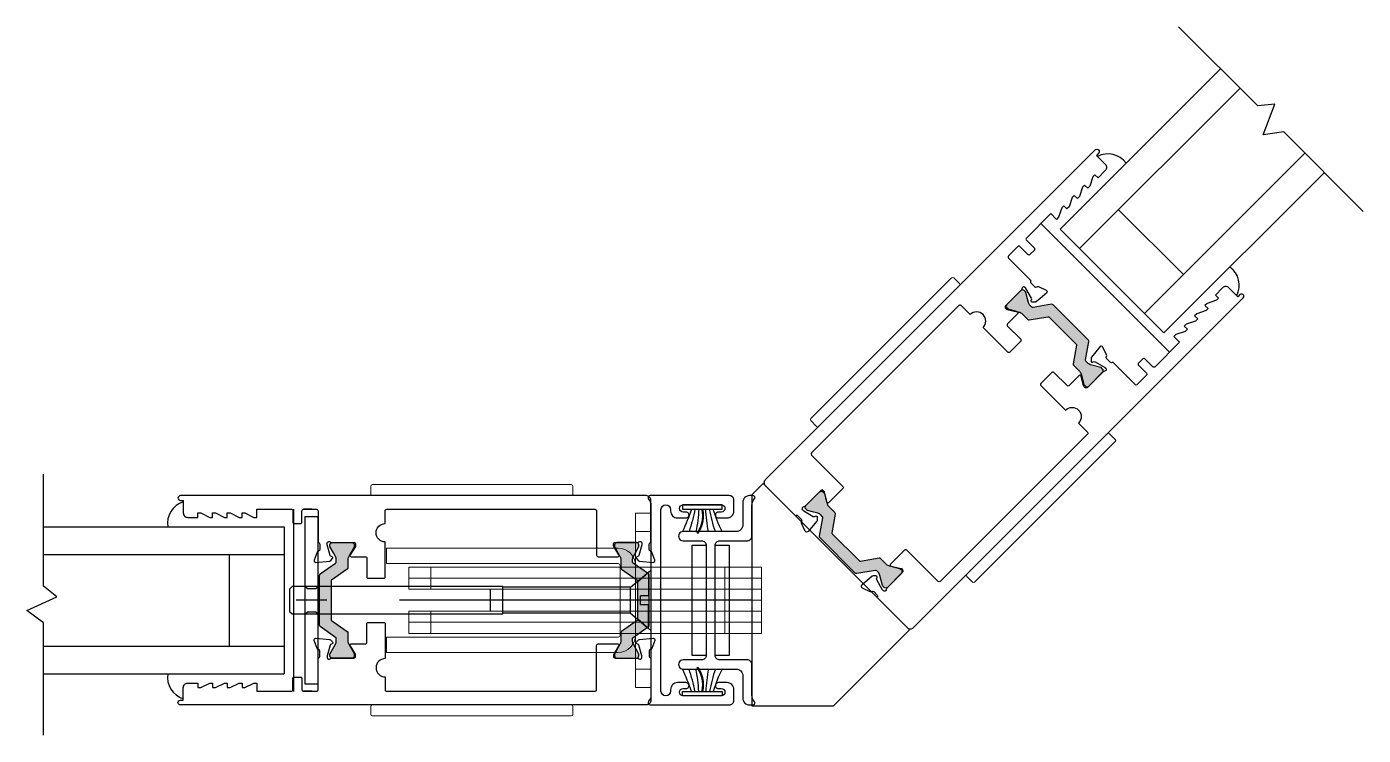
# Model space of a CAD drawing. Extents: x -40 to 95, y -81 to 25.
# Drawn here: x -4.89 to 4.22, y -12.47 to -7.65 of the extents above; entities that cross this region are included whole.
import ezdxf

# ---------------------------------------------------------------- set-up
doc = ezdxf.new("R2010")
doc.units = 0
doc.header["$LTSCALE"] = 0.25
doc.header["$MEASUREMENT"] = 0
doc.layers.get('0').update_dxf_attribs({"linetype": 'CONTINUOUS'})
for name, color, linetype in [('DIM', 7, 'CONTINUOUS'), ('GLASS-VINYL', 7, 'CONTINUOUS'), ('Hardware', 7, 'CONTINUOUS'), ('SEAL', 7, 'CONTINUOUS'), ('VENT', 5, 'CONTINUOUS')]:
    doc.layers.add(name, color=color, linetype=linetype)
doc.styles.get("Standard").update_dxf_attribs({"font": 'simplex.shx'})

# ---------------------------------------------------------------- blocks, each defined once
blk = doc.blocks.new('*U177')
for centre, radius, start, end in [((-0.3033, 1.135), 1.112, 287.4409, 295.93254), ((-0.1898, 1.1882), 1.1598, 280.92561, 288.7507), ((-0.0309, 1.1236), 1.1018, 273.17092, 281.19691), ((-0.0309, -1.1236), 1.1018, 78.80309, 86.82908), ((-0.1898, -1.1882), 1.1598, 71.2493, 79.07439), ((-0.3033, -1.135), 1.112, 64.06746, 72.5591)]:
    blk.add_arc(centre, radius, start, end)
at = {"layer": 'SEAL'}
blk.add_lwpolyline([(0, -0.135), (0, 0.135), (0.03, 0.135), (0.03, -0.135)], close=True, dxfattribs=at)
at = {"layer": 'SEAL', "const_width": 0.015}
blk.add_lwpolyline([(0.03, 0, 0.219791), (0.1961, 0.0342)], format="xyb", dxfattribs=at)
at = {"flags": 9}
for tag, p in [('MANUFACTURER_PART_#', (0, -0.1988)), ('FLEETWOOD_PART_#', (-0.0006, -0.2487))]:
    blk.add_attdef(tag, p, '', height=0.0312, dxfattribs=at)
blk = doc.blocks.new('Yoke Strike Plate')
for points in [[(-0.094, -0.375), (-0.094, 0.375), (0, 0.375), (0, -0.375)], [(0.062, -0.375), (0.062, 0.375), (0.156, 0.375), (0.156, -0.375)]]:
    blk.add_lwpolyline(points, close=True)
blk = doc.blocks.new('3070CR-Archetype-Narrow-Latch_Lead-Stile')
h = blk.add_hatch(color=7)
h.dxf.hatch_style = 1
h.paths.add_polyline_path([(0.364, 0.1309, -0.244698), (0.3674, 0.1373), (0.4732, 0.2114, 0.244698), (0.4782, 0.2211), (0.4782, 0.2758, -0.131652), (0.4845, 0.2994), (0.4981, 0.3228), (0.5204, 0.3615, 0.131652), (0.5215, 0.3657), (0.5215, 0.378, 0.414214), (0.5058, 0.3937), (0.3719, 0.3937, 0.414214), (0.3562, 0.378), (0.3562, 0.3657, 0.131652), (0.3573, 0.3615), (0.3796, 0.3228), (0.3931, 0.2994, -0.131652), (0.3995, 0.2758), (0.3995, 0.2621, -0.244698), (0.3944, 0.2524), (0.2903, 0.1795, 0.244698), (0.2853, 0.1698), (0.2853, -0.1698, 0.244698), (0.2903, -0.1795), (0.3944, -0.2524, -0.103471), (0.3977, -0.2559, -0.13774), (0.3995, -0.2621), (0.3995, -0.2758, -0.131652), (0.3931, -0.2994), (0.3573, -0.3615, 0.131652), (0.3562, -0.3657), (0.3562, -0.378, 0.414214), (0.3719, -0.3937), (0.5058, -0.3937, 0.414214), (0.5215, -0.378), (0.5215, -0.3657, 0.137872), (0.5203, -0.3614), (0.5203, -0.3613), (0.4845, -0.2994, -0.131652), (0.4782, -0.2758), (0.4782, -0.2211, 0.244698), (0.4732, -0.2114), (0.3674, -0.1373, -0.244698), (0.364, -0.1309)])
h = blk.add_hatch(color=7)
h.dxf.hatch_style = 1
h.paths.add_polyline_path([(2.5303, 0.1698, 0.244698), (2.5252, 0.1795), (2.4211, 0.2524, -0.244698), (2.4161, 0.2621), (2.4161, 0.2758, -0.131652), (2.4224, 0.2994), (2.436, 0.3228), (2.4583, 0.3615, 0.131652), (2.4594, 0.3657), (2.4594, 0.378, 0.414214), (2.4437, 0.3937), (2.3098, 0.3937, 0.414214), (2.2941, 0.378), (2.2941, 0.3657, 0.131652), (2.2952, 0.3615), (2.3175, 0.3228), (2.331, 0.2994, -0.131652), (2.3374, 0.2758), (2.3374, 0.2211, 0.244698), (2.3424, 0.2114), (2.4482, 0.1373, -0.244698), (2.4515, 0.1309), (2.4515, -0.1309, -0.244698), (2.4482, -0.1373), (2.3424, -0.2114, 0.244698), (2.3374, -0.2211), (2.3374, -0.2758, -0.131652), (2.331, -0.2994), (2.2952, -0.3615, 0.131652), (2.2941, -0.3657), (2.2941, -0.378, 0.414214), (2.3098, -0.3937), (2.4437, -0.3937, 0.414214), (2.4594, -0.378), (2.4594, -0.3657, 0.131652), (2.4583, -0.3615), (2.4224, -0.2994, -0.131652), (2.4161, -0.2758), (2.4161, -0.2621, -0.13774), (2.4178, -0.2559, -0.103471), (2.4211, -0.2524), (2.5252, -0.1795, 0.244698), (2.5303, -0.1698)])
at = {"color": 7, "linetype": 'Continuous', "lineweight": 15}
for p, q in [((0.8059, 0.778), (0.8059, 0.723)), ((0.9309, 0.788), (0.8159, 0.788)), ((2.0559, 0.788), (0.9309, 0.788)), ((2.1709, 0.788), (2.0559, 0.788)), ((2.1809, 0.778), (2.1809, 0.723)), ((0.2734, 0.5937), (0.3784, 0.5937)), ((0.2734, 0.4688), (0.2734, 0.5937)), ((0.3784, 0.5937), (0.3784, 0.4688)), ((0.3784, 0.4688), (0.2734, 0.4688)), ((0.2734, -0.4688), (0.2734, 0.4688)), ((0.3784, -0.4688), (0.3784, 0.4688)), ((2.0734, 0.355), (0.4969, 0.355)), ((2.0734, 0.25), (2.0734, 0.355)), ((-0.4786, 0.225), (-0.4786, -0.225)), ((-0.4786, 0.225), (1.9214, 0.225)), ((-0.2291, -0.225), (-0.2291, 0.225)), ((0.4834, -0.2365), (0.4834, 0.2365)), ((0.4969, 0.25), (2.0734, 0.25)), ((2.0594, 0.25), (1.6594, 0.25)), ((1.7714, 0.225), (1.7714, 0.075)), ((1.9214, 0.225), (1.9214, 0.075)), ((1.9214, 0.15), (-0.4786, 0.15)), ((1.9214, 0.075), (-0.4786, 0.075)), ((1.3694, 0), (-0.4786, 0)), ((-0.4786, -0.075), (1.9214, -0.075)), ((1.7714, -0.075), (1.7714, -0.225)), ((1.9214, -0.075), (1.9214, -0.225)), ((-0.4786, -0.15), (1.9214, -0.15)), ((1.9214, -0.225), (-0.4786, -0.225)), ((2.0734, -0.25), (0.4969, -0.25)), ((2.0594, -0.25), (1.6594, -0.25)), ((2.0734, -0.25), (2.0734, -0.355)), ((0.4969, -0.355), (2.0734, -0.355)), ((0.2734, -0.4688), (0.3784, -0.4688)), ((0.2734, -0.5938), (0.2734, -0.4688)), ((0.3784, -0.4688), (0.3784, -0.5938)), ((0.3784, -0.5938), (0.2734, -0.5938)), ((0.8059, -0.778), (0.8059, -0.723)), ((2.1809, -0.778), (2.1809, -0.723)), ((0.9309, -0.788), (0.8159, -0.788)), ((2.0559, -0.788), (0.9309, -0.788)), ((2.1709, -0.788), (2.0559, -0.788))]:
    blk.add_line(p, q, dxfattribs=at)
at = {"color": 7, "ltscale": 0.5}
for p, q in [((0.366, 0.125), (0.2734, 0.2055)), ((2.5404, 0.095), (2.6304, 0.095)), ((2.5554, 0.08), (2.5404, 0.095)), ((2.6154, 0.08), (2.6304, 0.095)), ((2.6154, 0.08), (2.5554, 0.08)), ((2.5404, -0.095), (2.5554, -0.08)), ((2.5554, -0.08), (2.6154, -0.08)), ((2.6304, -0.095), (2.6154, -0.08)), ((0.2734, -0.2055), (0.366, -0.125)), ((2.5404, -0.095), (2.6304, -0.095))]:
    blk.add_line(p, q, dxfattribs=at)
at = {"color": 7}
for p, q in [((0.4124, 0.0887), (0.2909, 0.1925)), ((0.2909, 0.1925), (0.2909, 0.03)), ((0.2909, 0.03), (0.3439, 0.03)), ((0.3439, -0.03), (0.3439, 0.03)), ((0.4124, 0.0887), (1.2817, 0.0887)), ((0.4124, -0.0887), (0.4124, 0.0887)), ((1.3694, 0.075), (1.3694, -0.075)), ((-0.4141, 0), (0.2734, 0)), ((0.0189, 0), (1.9849, 0)), ((0.2909, -0.1925), (0.2909, -0.03)), ((0.2909, -0.03), (0.3439, -0.03)), ((0.4124, -0.0887), (0.2909, -0.1925)), ((0.4124, -0.0887), (1.2817, -0.0887))]:
    blk.add_line(p, q, dxfattribs=at)
at = {"color": 7, "ltscale": 0.3}
blk.add_line((2.4804, 0), (2.6904, 0), dxfattribs=at)
at = {"color": 7}
for points in [[(2.5404, 0.568), (2.6304, 0.568), (2.6304, -0.568), (2.5404, -0.568)], [(2.7172, -0.093), (1.2817, -0.093), (1.2817, 0.0931), (2.7172, 0.0931), (2.7351, 0.0752), (2.7351, -0.0752)]]:
    blk.add_lwpolyline(points, close=True, dxfattribs=at)
at = {"color": 7, "lineweight": 30}
for points in [[(0.364, 0.1309), (0.364, -0.1309, 0.244698), (0.3674, -0.1373), (0.4732, -0.2114, -0.244698), (0.4782, -0.2211), (0.4782, -0.2758, 0.131652), (0.4845, -0.2994), (0.5204, -0.3615, -0.131652), (0.5215, -0.3657), (0.5215, -0.378, -0.414214), (0.5058, -0.3937), (0.3719, -0.3937, -0.414214), (0.3562, -0.378), (0.3562, -0.3657, -0.131652), (0.3573, -0.3615), (0.3931, -0.2994, 0.131652), (0.3995, -0.2758), (0.3995, -0.2621, 0.13774), (0.3977, -0.2559, 0.103471), (0.3944, -0.2524), (0.2903, -0.1795, -0.244698), (0.2853, -0.1698), (0.2853, 0.1698, -0.244698), (0.2903, 0.1795), (0.3944, 0.2524, 0.244698), (0.3995, 0.2621), (0.3995, 0.2758, 0.131652), (0.3931, 0.2994), (0.3796, 0.3228), (0.3573, 0.3615, -0.131652), (0.3562, 0.3657), (0.3562, 0.378, -0.414214), (0.3719, 0.3937), (0.5058, 0.3937, -0.414214), (0.5215, 0.378), (0.5215, 0.3657, -0.131652), (0.5204, 0.3615), (0.4981, 0.3228), (0.4845, 0.2994, 0.131652), (0.4782, 0.2758), (0.4782, 0.2211, -0.244698), (0.4732, 0.2114), (0.3674, 0.1373, 0.244698)], [(2.4515, 0.1309), (2.4515, -0.1309, -0.244698), (2.4482, -0.1373), (2.3424, -0.2114, 0.244698), (2.3374, -0.2211), (2.3374, -0.2758, -0.131652), (2.331, -0.2994), (2.2952, -0.3615, 0.131652), (2.2941, -0.3657), (2.2941, -0.378, 0.414214), (2.3098, -0.3937), (2.4437, -0.3937, 0.414214), (2.4594, -0.378), (2.4594, -0.3657, 0.131652), (2.4583, -0.3615), (2.4224, -0.2994, -0.131652), (2.4161, -0.2758), (2.4161, -0.2621, -0.13774), (2.4178, -0.2559, -0.103471), (2.4211, -0.2524), (2.5252, -0.1795, 0.244698), (2.5303, -0.1698), (2.5303, 0.1698, 0.244698), (2.5252, 0.1795), (2.4211, 0.2524, -0.244698), (2.4161, 0.2621), (2.4161, 0.2758, -0.131652), (2.4224, 0.2994), (2.436, 0.3228), (2.4583, 0.3615, 0.131652), (2.4594, 0.3657), (2.4594, 0.378, 0.414214), (2.4437, 0.3937), (2.3098, 0.3937, 0.414214), (2.2941, 0.378), (2.2941, 0.3657, 0.131652), (2.2952, 0.3615), (2.3175, 0.3228), (2.331, 0.2994, -0.131652), (2.3374, 0.2758), (2.3374, 0.2211, 0.244698), (2.3424, 0.2114), (2.4482, 0.1373, -0.244698)]]:
    blk.add_lwpolyline(points, format="xyb", close=True, dxfattribs=at)
at = {"color": 7, "linetype": 'Continuous', "lineweight": 15}
for centre, radius, start, end in [((0.8159, 0.778), 0.01, 90, 180), ((2.1709, 0.778), 0.01, 0, 90), ((0.8159, 0.723), 0.01, 180, 270), ((2.1709, 0.723), 0.01, 270, 0), ((0.4969, 0.2365), 0.1185, 90, 180), ((0.4969, 0.2365), 0.0135, 90, 180), ((0.4969, -0.2365), 0.1185, 180, 270), ((0.4969, -0.2365), 0.0135, 180, 270), ((0.8159, -0.723), 0.01, 90, 180), ((2.1709, -0.723), 0.01, 0, 90), ((0.8159, -0.778), 0.01, 180, 270), ((2.1709, -0.778), 0.01, 270, 0)]:
    blk.add_arc(centre, radius, start, end, dxfattribs=at)
at = {"layer": 'VENT'}
for points in [[(2.5828, 0.6197), (2.6404, 0.6197), (2.5504, 0.6197, 0.414214), (2.5404, 0.6097), (2.5404, 0.3937, 0.414214), (2.5288, 0.3821), (2.5288, 0.3472, 0.359508), (2.5382, 0.3358, -0.263725), (2.5469, 0.3284), (2.5668, 0.2738), (2.5668, 0.2737, -0.548619), (2.5549, 0.2582), (2.4632, 0.2662, -0.176327), (2.456, 0.2696), (2.442, 0.2836, -0.57735), (2.4454, 0.2966), (2.4498, 0.2978, 0.267949), (2.458, 0.306), (2.4774, 0.3782, 0.065543), (2.4778, 0.3812), (2.4778, 0.3898, 0.6885), (2.4575, 0.3976, -0.213422), (2.4488, 0.3937), (2.2964, 0.3937, 0.414214), (2.2848, 0.3821), (2.2848, 0.3735, 0.137872), (2.2865, 0.3675), (2.3224, 0.3087, -0.585524), (2.3158, 0.2969), (2.2182, 0.2969, 0.414214), (2.2082, 0.2869), (2.2082, 0.1602, -0.414214), (2.1982, 0.1502), (2.0932, 0.1502, -0.414214), (2.0832, 0.1602), (2.0832, 0.3972, 1), (2.0832, 0.5222), (2.0832, 0.6097, 0.414214), (2.0732, 0.6197), (0.6534, 0.6197, 0.406968), (0.6434, 0.6093), (0.6434, 0.3069, -0.414214), (0.6334, 0.2969), (0.498, 0.2969, -0.585524), (0.4914, 0.3087), (0.5273, 0.3675, 0.137872), (0.529, 0.3735), (0.529, 0.3821, 0.414214), (0.5174, 0.3937), (0.365, 0.3937, -0.213422), (0.3563, 0.3976, 0.6885), (0.336, 0.3898), (0.336, 0.3812, 0.065543), (0.3364, 0.3782), (0.3557, 0.306, 0.267949), (0.364, 0.2978), (0.3684, 0.2966, -0.57735), (0.3718, 0.2836), (0.3577, 0.2696, -0.176327), (0.3505, 0.2662), (0.2589, 0.2582, -0.548619), (0.247, 0.2737), (0.247, 0.2738), (0.2669, 0.3284, -0.263725), (0.2756, 0.3358, 0.359508), (0.285, 0.3472), (0.285, 0.3821, 0.414214), (0.2734, 0.3937), (0.2734, 0.6815, -0.414214), (0.3046, 0.7127), (3.4784, 0.7127, -1), (3.4784, 0.6807), (3.4584, 0.6807), (3.4584, 0.5957, -0.414214), (3.4274, 0.5647), (3.3584, 0.5647), (3.3584, 0.5947), (3.3384, 0.5947), (3.2784, 0.5647), (3.2584, 0.5647), (3.2584, 0.5947), (3.2384, 0.5947), (3.1784, 0.5647), (3.1584, 0.5647), (3.1584, 0.5947), (3.1384, 0.5947), (3.0784, 0.5647), (3.0584, 0.5647), (3.0584, 0.5947), (3.0384, 0.5947), (2.9784, 0.5647), (2.9584, 0.5647), (2.9584, 0.6197), (2.7224, 0.6197, 0.414214), (2.7124, 0.6097), (2.7124, 0.5327, -0.414214), (2.7024, 0.5227), (2.6604, 0.5227, -0.414214), (2.6504, 0.5327), (2.6504, 0.6097, 0.414214), (2.6404, 0.6197)], [(2.5828, -0.6197), (2.6404, -0.6197), (2.5504, -0.6197, -0.414214), (2.5404, -0.6097), (2.5404, -0.3937, -0.414214), (2.5288, -0.3821), (2.5288, -0.3472, -0.359508), (2.5382, -0.3358, 0.263725), (2.5469, -0.3284), (2.5668, -0.2738), (2.5668, -0.2737, 0.548619), (2.5549, -0.2582), (2.4632, -0.2662, 0.176327), (2.456, -0.2696), (2.442, -0.2836, 0.57735), (2.4454, -0.2966), (2.4498, -0.2978, -0.267949), (2.458, -0.306), (2.4774, -0.3782, -0.065543), (2.4778, -0.3812), (2.4778, -0.3898, -0.6885), (2.4575, -0.3976, 0.213422), (2.4488, -0.3937), (2.2964, -0.3937, -0.414214), (2.2848, -0.3821), (2.2848, -0.3735, -0.137872), (2.2865, -0.3675), (2.3224, -0.3087, 0.585524), (2.3158, -0.2969), (2.2182, -0.2969, -0.414214), (2.2082, -0.2869), (2.2082, -0.1602, 0.414214), (2.1982, -0.1502), (2.0932, -0.1502, 0.414214), (2.0832, -0.1602), (2.0832, -0.3972, -1), (2.0832, -0.5222), (2.0832, -0.6097, -0.414214), (2.0732, -0.6197), (0.6534, -0.6197, -0.406968), (0.6434, -0.6093), (0.6434, -0.3069, 0.414214), (0.6334, -0.2969), (0.498, -0.2969, 0.585524), (0.4914, -0.3087), (0.5273, -0.3675, -0.137872), (0.529, -0.3735), (0.529, -0.3821, -0.414214), (0.5174, -0.3937), (0.365, -0.3937, 0.213422), (0.3563, -0.3976, -0.6885), (0.336, -0.3898), (0.336, -0.3812, -0.065543), (0.3364, -0.3782), (0.3557, -0.306, -0.267949), (0.364, -0.2978), (0.3684, -0.2966, 0.57735), (0.3718, -0.2836), (0.3577, -0.2696, 0.176327), (0.3505, -0.2662), (0.2589, -0.2582, 0.548619), (0.247, -0.2737), (0.247, -0.2738), (0.2669, -0.3284, 0.263725), (0.2756, -0.3358, -0.359508), (0.285, -0.3472), (0.285, -0.3821, -0.414214), (0.2734, -0.3937), (0.2734, -0.6814, 0.414214), (0.3046, -0.7127), (3.4784, -0.7127, 1), (3.4784, -0.6807), (3.4584, -0.6807), (3.4584, -0.5957, 0.414214), (3.4274, -0.5647), (3.3584, -0.5647), (3.3584, -0.5947), (3.3384, -0.5947), (3.2784, -0.5647), (3.2584, -0.5647), (3.2584, -0.5947), (3.2384, -0.5947), (3.1784, -0.5647), (3.1584, -0.5647), (3.1584, -0.5947), (3.1384, -0.5947), (3.0784, -0.5647), (3.0584, -0.5647), (3.0584, -0.5947), (3.0384, -0.5947), (2.9784, -0.5647), (2.9584, -0.5647), (2.9584, -0.6197), (2.7224, -0.6197, -0.414214), (2.7124, -0.6097), (2.7124, -0.5327, 0.414214), (2.7024, -0.5227), (2.6604, -0.5227, 0.414214), (2.6504, -0.5327), (2.6504, -0.6097, -0.414214), (2.6404, -0.6197)]]:
    blk.add_lwpolyline(points, format="xyb", dxfattribs=at)
blk = doc.blocks.new('3773-Lead Stile')
h = blk.add_hatch(color=7)
h.dxf.hatch_style = 1
h.paths.add_polyline_path([(0.1484, 0.1309, -0.244698), (0.1518, 0.1373), (0.2575, 0.2114, 0.244698), (0.2626, 0.2211), (0.2626, 0.2758, -0.131652), (0.2689, 0.2994), (0.2824, 0.3228), (0.3048, 0.3615, 0.131652), (0.3059, 0.3657), (0.3059, 0.378, 0.414214), (0.2901, 0.3937), (0.1563, 0.3937, 0.414214), (0.1405, 0.378), (0.1405, 0.3657, 0.131652), (0.1416, 0.3615), (0.164, 0.3228), (0.1775, 0.2994, -0.131652), (0.1838, 0.2758), (0.1838, 0.2621, -0.244698), (0.1788, 0.2524), (0.0747, 0.1795, 0.244698), (0.0697, 0.1698), (0.0697, -0.1698, 0.244698), (0.0747, -0.1795), (0.1788, -0.2524, -0.103471), (0.1821, -0.2559, -0.13774), (0.1838, -0.2621), (0.1838, -0.2758, -0.131652), (0.1775, -0.2994), (0.1416, -0.3615, 0.131652), (0.1405, -0.3657), (0.1405, -0.378, 0.414214), (0.1563, -0.3937), (0.2901, -0.3937, 0.414214), (0.3059, -0.378), (0.3059, -0.3657, 0.137872), (0.3047, -0.3614), (0.3046, -0.3613), (0.2689, -0.2994, -0.131652), (0.2626, -0.2758), (0.2626, -0.2211, 0.244698), (0.2575, -0.2114), (0.1518, -0.1373, -0.244698), (0.1484, -0.1309)])
h = blk.add_hatch(color=7)
h.dxf.hatch_style = 1
h.paths.add_polyline_path([(2.3147, 0.1698, 0.244698), (2.3096, 0.1795), (2.2055, 0.2524, -0.244698), (2.2005, 0.2621), (2.2005, 0.2758, -0.131652), (2.2068, 0.2994), (2.2203, 0.3228), (2.2427, 0.3615, 0.131652), (2.2438, 0.3657), (2.2438, 0.378, 0.414214), (2.228, 0.3937), (2.0942, 0.3937, 0.414214), (2.0784, 0.378), (2.0784, 0.3657, 0.131652), (2.0795, 0.3615), (2.1019, 0.3228), (2.1154, 0.2994, -0.131652), (2.1217, 0.2758), (2.1217, 0.2211, 0.244698), (2.1268, 0.2114), (2.2326, 0.1373, -0.244698), (2.2359, 0.1309), (2.2359, -0.1309, -0.244698), (2.2326, -0.1373), (2.1268, -0.2114, 0.244698), (2.1217, -0.2211), (2.1217, -0.2758, -0.131652), (2.1154, -0.2994), (2.0795, -0.3615, 0.131652), (2.0784, -0.3657), (2.0784, -0.378, 0.414214), (2.0942, -0.3937), (2.228, -0.3937, 0.414214), (2.2438, -0.378), (2.2438, -0.3657, 0.131652), (2.2427, -0.3615), (2.2068, -0.2994, -0.131652), (2.2005, -0.2758), (2.2005, -0.2621, -0.13774), (2.2022, -0.2559, -0.103471), (2.2055, -0.2524), (2.3096, -0.1795, 0.244698), (2.3147, -0.1698)])
for points in [[(2.3672, 0.6197), (2.4248, 0.6197), (2.3348, 0.6197, 0.414214), (2.3248, 0.6097), (2.3248, 0.3937, 0.414214), (2.3131, 0.3821), (2.3131, 0.3472, 0.359508), (2.3226, 0.3358, -0.263725), (2.3313, 0.3284), (2.3512, 0.2738), (2.3512, 0.2737, -0.548619), (2.3392, 0.2582), (2.2476, 0.2662, -0.176327), (2.2404, 0.2696), (2.2263, 0.2836, -0.57735), (2.2298, 0.2966), (2.2342, 0.2978, 0.267949), (2.2424, 0.306), (2.2617, 0.3782, 0.065543), (2.2621, 0.3812), (2.2621, 0.3898, 0.6885), (2.2419, 0.3976, -0.213422), (2.2332, 0.3937), (2.0808, 0.3937, 0.414214), (2.0691, 0.3821), (2.0691, 0.3735, 0.137872), (2.0708, 0.3675), (2.1067, 0.3087, -0.585524), (2.1001, 0.2969), (2.0026, 0.2969, 0.414214), (1.9926, 0.2869), (1.9926, 0.1602, -0.414214), (1.9826, 0.1502), (1.8776, 0.1502, -0.414214), (1.8676, 0.1602), (1.8676, 0.3972, 1), (1.8676, 0.5222), (1.8676, 0.6097, 0.414214), (1.8576, 0.6197), (0.4378, 0.6197, 0.406968), (0.4278, 0.6093), (0.4278, 0.3069, -0.414214), (0.4178, 0.2969), (0.2824, 0.2969, -0.585524), (0.2758, 0.3087), (0.3117, 0.3675, 0.137872), (0.3134, 0.3735), (0.3134, 0.3821, 0.414214), (0.3018, 0.3937), (0.1493, 0.3937, -0.213422), (0.1407, 0.3976, 0.6885), (0.1204, 0.3898), (0.1204, 0.3812, 0.065543), (0.1208, 0.3782), (0.1401, 0.306, 0.267949), (0.1483, 0.2978), (0.1527, 0.2966, -0.57735), (0.1562, 0.2836), (0.1421, 0.2696, -0.176327), (0.1349, 0.2662), (0.0433, 0.2582, -0.548619), (0.0313, 0.2737), (0.0313, 0.2738), (0.0512, 0.3284, -0.263725), (0.06, 0.3358, 0.359508), (0.0694, 0.3472), (0.0694, 0.3821, 0.414214), (0.0578, 0.3937), (0.0578, 0.6815, -0.414214), (0.089, 0.7127), (3.2628, 0.7127, -1), (3.2628, 0.6807), (3.2428, 0.6807), (3.2428, 0.5957, -0.414214), (3.2118, 0.5647), (3.1428, 0.5647), (3.1428, 0.5947), (3.1228, 0.5947), (3.0628, 0.5647), (3.0428, 0.5647), (3.0428, 0.5947), (3.0228, 0.5947), (2.9628, 0.5647), (2.9428, 0.5647), (2.9428, 0.5947), (2.9228, 0.5947), (2.8628, 0.5647), (2.8428, 0.5647), (2.8428, 0.5947), (2.8228, 0.5947), (2.7628, 0.5647), (2.7428, 0.5647), (2.7428, 0.6197), (2.5068, 0.6197, 0.414214), (2.4968, 0.6097), (2.4968, 0.5327, -0.414214), (2.4868, 0.5227), (2.4448, 0.5227, -0.414214), (2.4348, 0.5327), (2.4348, 0.6097, 0.414214), (2.4248, 0.6197)], [(2.3672, -0.6197), (2.4248, -0.6197), (2.3348, -0.6197, -0.414214), (2.3248, -0.6097), (2.3248, -0.3937, -0.414214), (2.3131, -0.3821), (2.3131, -0.3472, -0.359508), (2.3226, -0.3358, 0.263725), (2.3313, -0.3284), (2.3512, -0.2738), (2.3512, -0.2737, 0.548619), (2.3392, -0.2582), (2.2476, -0.2662, 0.176327), (2.2404, -0.2696), (2.2263, -0.2836, 0.57735), (2.2298, -0.2966), (2.2342, -0.2978, -0.267949), (2.2424, -0.306), (2.2617, -0.3782, -0.065543), (2.2621, -0.3812), (2.2621, -0.3898, -0.6885), (2.2419, -0.3976, 0.213422), (2.2332, -0.3937), (2.0808, -0.3937, -0.414214), (2.0691, -0.3821), (2.0691, -0.3735, -0.137872), (2.0708, -0.3675), (2.1067, -0.3087, 0.585524), (2.1001, -0.2969), (2.0026, -0.2969, -0.414214), (1.9926, -0.2869), (1.9926, -0.1602, 0.414214), (1.9826, -0.1502), (1.8776, -0.1502, 0.414214), (1.8676, -0.1602), (1.8676, -0.3972, -1), (1.8676, -0.5222), (1.8676, -0.6097, -0.414214), (1.8576, -0.6197), (0.4378, -0.6197, -0.406968), (0.4278, -0.6093), (0.4278, -0.3069, 0.414214), (0.4178, -0.2969), (0.2824, -0.2969, 0.585524), (0.2758, -0.3087), (0.3117, -0.3675, -0.137872), (0.3134, -0.3735), (0.3134, -0.3821, -0.414214), (0.3018, -0.3937), (0.1493, -0.3937, 0.213422), (0.1407, -0.3976, -0.6885), (0.1204, -0.3898), (0.1204, -0.3812, -0.065543), (0.1208, -0.3782), (0.1401, -0.306, -0.267949), (0.1483, -0.2978), (0.1527, -0.2966, 0.57735), (0.1562, -0.2836), (0.1421, -0.2696, 0.176327), (0.1349, -0.2662), (0.0433, -0.2582, 0.548619), (0.0313, -0.2737), (0.0313, -0.2738), (0.0512, -0.3284, 0.263725), (0.06, -0.3358, -0.359508), (0.0694, -0.3472), (0.0694, -0.3821, -0.414214), (0.0578, -0.3937), (0.0578, -0.6815, 0.414214), (0.089, -0.7127), (3.2628, -0.7127, 1), (3.2628, -0.6807), (3.2428, -0.6807), (3.2428, -0.5957, 0.414214), (3.2118, -0.5647), (3.1428, -0.5647), (3.1428, -0.5947), (3.1228, -0.5947), (3.0628, -0.5647), (3.0428, -0.5647), (3.0428, -0.5947), (3.0228, -0.5947), (2.9628, -0.5647), (2.9428, -0.5647), (2.9428, -0.5947), (2.9228, -0.5947), (2.8628, -0.5647), (2.8428, -0.5647), (2.8428, -0.5947), (2.8228, -0.5947), (2.7628, -0.5647), (2.7428, -0.5647), (2.7428, -0.6197), (2.5068, -0.6197, -0.414214), (2.4968, -0.6097), (2.4968, -0.5327, 0.414214), (2.4868, -0.5227), (2.4448, -0.5227, 0.414214), (2.4348, -0.5327), (2.4348, -0.6097, -0.414214), (2.4248, -0.6197)]]:
    blk.add_lwpolyline(points, format="xyb")
at = {"color": 7, "lineweight": 30}
for points in [[(0.1484, 0.1309), (0.1484, -0.1309, 0.244698), (0.1518, -0.1373), (0.2575, -0.2114, -0.244698), (0.2626, -0.2211), (0.2626, -0.2758, 0.131652), (0.2689, -0.2994), (0.3048, -0.3615, -0.131652), (0.3059, -0.3657), (0.3059, -0.378, -0.414214), (0.2901, -0.3937), (0.1563, -0.3937, -0.414214), (0.1405, -0.378), (0.1405, -0.3657, -0.131652), (0.1416, -0.3615), (0.1775, -0.2994, 0.131652), (0.1838, -0.2758), (0.1838, -0.2621, 0.13774), (0.1821, -0.2559, 0.103471), (0.1788, -0.2524), (0.0747, -0.1795, -0.244698), (0.0697, -0.1698), (0.0697, 0.1698, -0.244698), (0.0747, 0.1795), (0.1788, 0.2524, 0.244698), (0.1838, 0.2621), (0.1838, 0.2758, 0.131652), (0.1775, 0.2994), (0.164, 0.3228), (0.1416, 0.3615, -0.131652), (0.1405, 0.3657), (0.1405, 0.378, -0.414214), (0.1563, 0.3937), (0.2901, 0.3937, -0.414214), (0.3059, 0.378), (0.3059, 0.3657, -0.131652), (0.3048, 0.3615), (0.2824, 0.3228), (0.2689, 0.2994, 0.131652), (0.2626, 0.2758), (0.2626, 0.2211, -0.244698), (0.2575, 0.2114), (0.1518, 0.1373, 0.244698)], [(2.2359, 0.1309), (2.2359, -0.1309, -0.244698), (2.2326, -0.1373), (2.1268, -0.2114, 0.244698), (2.1217, -0.2211), (2.1217, -0.2758, -0.131652), (2.1154, -0.2994), (2.0795, -0.3615, 0.131652), (2.0784, -0.3657), (2.0784, -0.378, 0.414214), (2.0942, -0.3937), (2.228, -0.3937, 0.414214), (2.2438, -0.378), (2.2438, -0.3657, 0.131652), (2.2427, -0.3615), (2.2068, -0.2994, -0.131652), (2.2005, -0.2758), (2.2005, -0.2621, -0.13774), (2.2022, -0.2559, -0.103471), (2.2055, -0.2524), (2.3096, -0.1795, 0.244698), (2.3147, -0.1698), (2.3147, 0.1698, 0.244698), (2.3096, 0.1795), (2.2055, 0.2524, -0.244698), (2.2005, 0.2621), (2.2005, 0.2758, -0.131652), (2.2068, 0.2994), (2.2203, 0.3228), (2.2427, 0.3615, 0.131652), (2.2438, 0.3657), (2.2438, 0.378, 0.414214), (2.228, 0.3937), (2.0942, 0.3937, 0.414214), (2.0784, 0.378), (2.0784, 0.3657, 0.131652), (2.0795, 0.3615), (2.1019, 0.3228), (2.1154, 0.2994, -0.131652), (2.1217, 0.2758), (2.1217, 0.2211, 0.244698), (2.1268, 0.2114), (2.2326, 0.1373, -0.244698)]]:
    blk.add_lwpolyline(points, format="xyb", close=True, dxfattribs=at)

msp = doc.modelspace()

# ---------------------------------------------------------------- linework, layer by layer
at = {"color": 7, "linetype": 'Continuous', "lineweight": 15}
for p, q in [((1.4125, -9.3597), (1.3312, -9.441)), ((1.4267, -9.3597), (1.4656, -9.3986)), ((1.3312, -9.441), (0.5357, -10.2365)), ((0.5357, -10.2365), (0.4544, -10.3178)), ((0.4544, -10.332), (0.4933, -10.3708)), ((2.5269, -10.4599), (2.4881, -10.4211)), ((2.4456, -10.5554), (1.6501, -11.3509)), ((2.5269, -10.4741), (2.4456, -10.5554)), ((1.6501, -11.3509), (1.5688, -11.4322)), ((1.5547, -11.4322), (1.5158, -11.3933))]:
    msp.add_line(p, q, dxfattribs=at)
at = {"color": 5}
msp.add_lwpolyline([(-0.4162, -12.0236), (-0.0552, -12.0236, -0.414214), (-0.0092, -12.0696), (-0.0092, -12.2226, 0.414214), (0.0368, -12.2686), (0.0578, -12.2686, 0.650938), (0.0689, -12.2435, -0.186452), (0.0528, -12.2018), (0.0528, -11.9926, 0.414214), (0.0218, -11.9616), (-0.1662, -11.9616, -0.414214), (-0.1972, -11.9306), (-0.1972, -11.1806, -0.414214), (-0.1662, -11.1496), (0.0218, -11.1496, 0.414214), (0.0528, -11.1186), (0.0528, -10.9094, -0.186452), (0.0689, -10.8677, 0.650938), (0.0578, -10.8426), (0.0368, -10.8426, 0.414214), (-0.0092, -10.8886), (-0.0092, -11.0416, -0.414214), (-0.0552, -11.0876), (-0.4162, -11.0876, 1.000007), (-0.4162, -11.1496), (-0.2902, -11.1496, -0.414214), (-0.2592, -11.1806), (-0.2592, -11.9306, -0.414214), (-0.2902, -11.9616), (-0.4162, -11.9616, 1.000007)], format="xyb", close=True, dxfattribs=at)
at = {"color": 7, "linetype": 'Continuous', "lineweight": 15}
for centre, start, end in [((1.4196, -9.3668), 45, 135), ((1.4585, -9.4056), 315, 45), ((0.4615, -10.3249), 135, 225), ((0.5004, -10.3638), 225, 315), ((2.481, -10.4281), 45, 135), ((2.5199, -10.467), 315, 45), ((1.5229, -11.3863), 135, 225), ((1.5617, -11.4251), 225, 315)]:
    msp.add_arc(centre, 0.01, start, end, dxfattribs=at)
at = {"layer": 'DIM'}
msp.add_lwpolyline([(0.0528, -12.2744), (0.6093, -12.2744), (1.1265, -11.7571), (0.1295, -10.7601), (0.0528, -10.8369)], close=True, dxfattribs=at)
at = {"layer": 'GLASS-VINYL', "color": 7}
for p, q in [((3.2442, -7.9349), (2.1513, -9.0278)), ((3.3768, -8.0675), (2.2838, -9.1604)), ((3.8187, -8.5094), (2.7258, -9.6024)), ((3.9513, -8.642), (2.8584, -9.7349)), ((2.549, -8.8953), (2.9909, -9.3372)), ((2.8973, -9.8658), (2.0204, -8.9889)), ((2.1513, -9.0278), (2.8584, -9.7349)), ((-3.0672, -12.1759), (-3.0672, -10.9359)), ((-4.7737, -11.0556), (-3.1322, -11.0556)), ((-3.1322, -11.0556), (-3.1322, -12.0556)), ((-4.7737, -11.2431), (-3.1322, -11.2431)), ((-3.5072, -11.2431), (-3.5072, -11.8681)), ((-4.7737, -11.8681), (-3.1322, -11.8681)), ((-4.7737, -12.0556), (-3.1322, -12.0556))]:
    msp.add_line(p, q, dxfattribs=at)
at = {"layer": 'GLASS-VINYL'}
for points in [[(4.216, -8.9067), (3.6743, -8.365), (3.5339, -8.3862), (3.6134, -8.1773), (3.4975, -8.1882), (2.9582, -7.6488)], [(-4.7717, -12.4749), (-4.7717, -11.7089), (-4.8859, -11.6246), (-4.682, -11.5331), (-4.7717, -11.4589), (-4.7717, -10.6961)]]:
    msp.add_lwpolyline(points, dxfattribs=at)
at = {"layer": 'GLASS-VINYL', "color": 7}
for centre, start, end in [((2.4768, -8.6676), 35.75972, 117.64577), ((3.2186, -9.4094), 332.35423, 54.24028), ((-3.7742, -11.0311), 107.35423, 189.24028), ((-3.7742, -12.0801), 170.75972, 252.64577)]:
    msp.add_arc(centre, 0.1528, start, end, dxfattribs=at)
at = {"layer": 'VENT'}
msp.add_lwpolyline([(-0.4157, -10.9046), (-0.1557, -10.9046, -1), (-0.1557, -10.9546), (-0.1757, -10.9546, 1.000009), (-0.1757, -10.9946), (-0.1167, -10.9946, 0.414214), (-0.0707, -10.9486), (-0.0707, -10.8736, 0.414214), (-0.1017, -10.8426), (-0.6397, -10.8426, 0.650938), (-0.6508, -10.8677, -0.186452), (-0.6347, -10.9094), (-0.6347, -11.5556), (-0.6347, -12.2018, -0.186452), (-0.6508, -12.2435, 0.650938), (-0.6397, -12.2686), (-0.1017, -12.2686, 0.414214), (-0.0707, -12.2376), (-0.0707, -12.1626, 0.414214), (-0.1167, -12.1166), (-0.1757, -12.1166, 1.000009), (-0.1757, -12.1566), (-0.1557, -12.1566, -1), (-0.1557, -12.2066), (-0.4157, -12.2066, -1), (-0.4157, -12.1566), (-0.3957, -12.1566, 1.000009), (-0.3957, -12.1166), (-0.4547, -12.1166, 0.414214), (-0.5007, -12.1626), (-0.5007, -12.1736, -1), (-0.5667, -12.1736), (-0.5667, -10.9376, -1), (-0.5007, -10.9376), (-0.5007, -10.9486, 0.414214), (-0.4547, -10.9946), (-0.3957, -10.9946, 1.000009), (-0.3957, -10.9546), (-0.4157, -10.9546, -1), (-0.4157, -10.9046)], format="xyb", dxfattribs=at)

# ---------------------------------------------------------------- block references
at = {"layer": 'Hardware'}
msp.add_blockref('Yoke Strike Plate', (-0.2592, -11.5556), dxfattribs=at)
at = {"layer": 'SEAL', "xscale": -1, "rotation": 90}
msp.add_blockref('*U177', (-0.2857, -10.9046), dxfattribs=at)
at = {"layer": 'SEAL', "rotation": 90}
msp.add_blockref('*U177', (-0.2857, -12.2066), dxfattribs=at)
at = {"layer": 'VENT', "rotation": 45}
msp.add_blockref('3773-Lead Stile', (0.5872, -11.2995), dxfattribs=at)
at = {"layer": 'VENT', "xscale": -1}
msp.add_blockref('3070CR-Archetype-Narrow-Latch_Lead-Stile', (-0.3614, -11.5556), dxfattribs=at)

doc.saveas('drawing.dxf')
